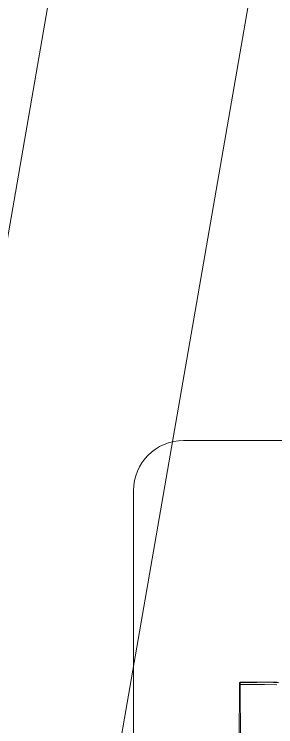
# Model space of a CAD drawing. Header units: metres. Extents: x -1150 to -1098, y 3 to 550.
# Drawn here: x -1143.516 to -1141.949, y 509.657 to 513.917 of the extents above; entities that cross this region are included whole.
import ezdxf

# ---------------------------------------------------------------- set-up
doc = ezdxf.new("R2010")
doc.units = ezdxf.units.M
doc.linetypes.add('JacobsDash', pattern=[0.0045, 0.003, -0.0015])
for name, color, linetype, lineweight in [('A-ANNO-SYMB', 7, 'Continuous', 9), ('A-DETL-GENF', 7, 'Continuous', 9), ('A-FLOR', 7, 'Continuous', 50), ('A-FLOR-HDLN', 7, 'JacobsDash', 18)]:
    doc.layers.add(name, color=color, linetype=linetype, lineweight=lineweight)

# ---------------------------------------------------------------- blocks, each defined once
blk = doc.blocks.new('T2DExtentArrowReinf_v1 - Extent-9213914-DRG-2873131 - DECK REINFORCEMENT PLAN')
at = {"layer": 'A-DETL-GENF'}
blk.add_line((0.25, 0), (38.17, 0), dxfattribs=at)
blk = doc.blocks.new('T2DExtentArrowReinf_v1 - Extent-6532909-DRG-2873131 - DECK REINFORCEMENT PLAN')
at = {"layer": 'A-DETL-GENF'}
blk.add_line((0.25, 0), (34.91, 0), dxfattribs=at)

msp = doc.modelspace()

# ---------------------------------------------------------------- linework, layer by layer
at = {"layer": 'A-ANNO-SYMB', "lineweight": 18}
for p, q in [((-1138.8236, 511.3683), (-1142.5017, 511.3683)), ((-1142.8017, 511.0683), (-1142.8017, 507.3434))]:
    msp.add_line(p, q, dxfattribs=at)
msp.add_arc((-1142.5017, 511.0683), 0.3, 90, 180, dxfattribs=at)
at = {"layer": 'A-FLOR', "lineweight": 13}
for p, q in [((-1142.1709, 507.7407), (-1142.1668, 509.9226)), ((-1142.1668, 509.9226), (-1142.1625, 509.9226))]:
    msp.add_line(p, q, dxfattribs=at)
at = {"layer": 'A-FLOR', "color": 252, "lineweight": 13, "true_color": 0x888888}
for p, q in [((-1142.1624, 509.9094), (-1142.1625, 509.9244)), ((-1142.1597, 509.5705), (-1142.1624, 509.9094))]:
    msp.add_line(p, q, dxfattribs=at)
at = {"layer": 'A-FLOR', "color": 252, "lineweight": 13, "true_color": 0x888888, "flags": 128}
msp.add_lwpolyline([(-1141.9428, 509.9089), (-1142.016, 509.9091), (-1142.0892, 509.9092), (-1142.1624, 509.9094)], dxfattribs=at)
at = {"layer": 'A-FLOR', "color": 252, "lineweight": 13, "true_color": 0x888888}
msp.add_open_spline([(-1142.1625, 509.9244), (-1142.1272, 509.9243), (-1142.0545, 509.9241), (-1141.9812, 509.924), (-1141.9433, 509.9239), (-1141.9429, 509.9239)], degree=3, knots=[0.00174351, 0.00174351, 0.00174351, 0.00174351, 0.0317345, 0.063469, 0.06387187, 0.06387187, 0.06387187, 0.06387187], dxfattribs=at)
at = {"layer": 'A-FLOR-HDLN', "lineweight": 13}
msp.add_line((-1142.1624, 509.9226), (-1141.9333, 509.9227), dxfattribs=at)

# ---------------------------------------------------------------- block references
at = {"layer": 'A-DETL-GENF', "rotation": 260.1169774653487}
for name, p in [('T2DExtentArrowReinf_v1 - Extent-9213914-DRG-2873131 - DECK REINFORCEMENT PLAN', (-1136.5477, 545.9175)), ('T2DExtentArrowReinf_v1 - Extent-6532909-DRG-2873131 - DECK REINFORCEMENT PLAN', (-1138.0498, 544.1836))]:
    msp.add_blockref(name, p, dxfattribs=at)

doc.saveas('drawing.dxf')
